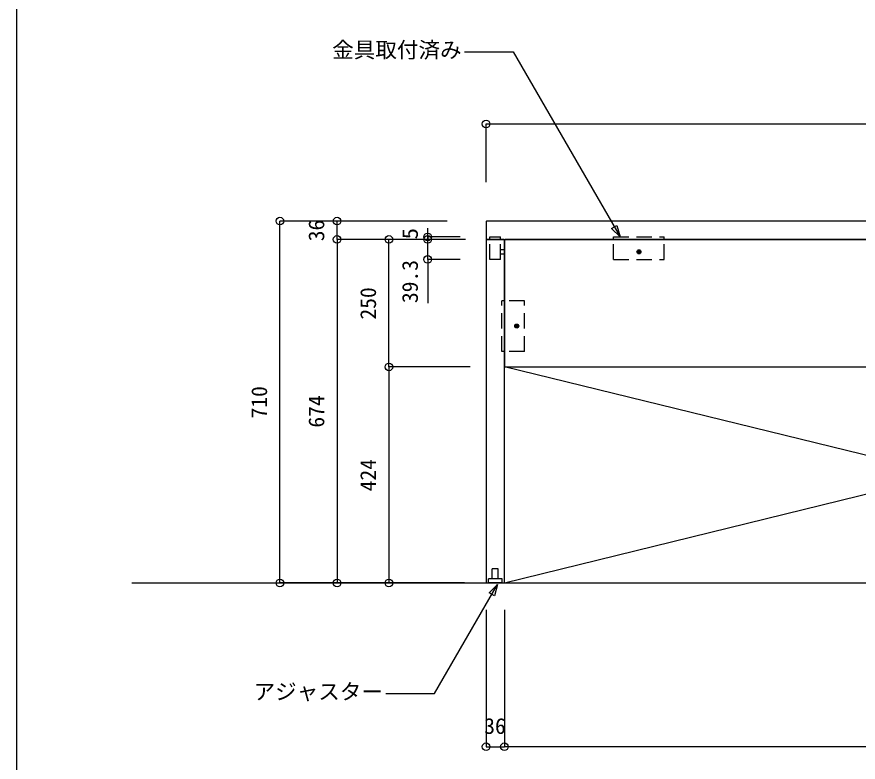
# Model space of a CAD drawing. Units: millimetres, scale not verified. Extents: x -3154 to 3154, y -2231 to 2231.
# Drawn here: x -2962 to -1311, y -1420 to 42 of the extents above; entities that cross this region are included whole.
import ezdxf
from ezdxf.enums import TextEntityAlignment as Align

# ---------------------------------------------------------------- set-up
doc = ezdxf.new("R2010")
doc.units = ezdxf.units.MM
doc.header["$LTSCALE"] = 15
doc.linetypes.add('DASHED2', pattern=[3, 2, -1])
for name, color, linetype in [('0-0', 7, 'Continuous'), ('1-0', 7, 'DASHED2'), ('2-0', 4, 'Continuous'), ('3-0', 7, 'Continuous')]:
    doc.layers.add(name, color=color, linetype=linetype)
doc.styles.add('ＭＳ ゴシック', font='')
doc.styles.get('ＭＳ ゴシック').set_extended_font_data('MS Gothic')

msp = doc.modelspace()

# ---------------------------------------------------------------- hatches: boundary and pattern name
at = {"layer": '1-0'}
for points in [[(-1745.61, -419.03, 1), (-1737.61, -419.03, 1)], [(-1981.31, -568.73, 1), (-1981.31, -560.73, 1)]]:
    msp.add_hatch(color=256, dxfattribs=at).paths.add_polyline_path(points)

# ---------------------------------------------------------------- linework, layer by layer
at = {"layer": '0-0', "color": 2}
msp.add_line((-2962.5, -2062.5), (-2962.5, 2062.5), dxfattribs=at)
at = {"layer": '1-0'}
for p, q in [((-2034.23, -394.73), (-2034.23, -389.73)), ((-2034.23, -389.73), (-2013.03, -389.73)), ((-2034.23, -394.73), (-2013.03, -394.73)), ((-2013.01, -394.73), (-2034.21, -394.73)), ((-2034.21, -434.03), (-2034.21, -394.73)), ((-2013.03, -394.73), (-2013.03, -389.73)), ((-2013.01, -434.03), (-2013.01, -394.73)), ((-1791.21, -394.73), (-1791.21, -389.73)), ((-1791.21, -389.73), (-1692.01, -389.73)), ((-1791.21, -394.73), (-1692.01, -394.73)), ((-1791.21, -434.03), (-1791.21, -394.73)), ((-1791.21, -394.73), (-1692.01, -394.73)), ((-1692.01, -394.73), (-1692.01, -389.73)), ((-1692.01, -434.03), (-1692.01, -394.73)), ((-2005.61, -415.33), (-2013.01, -415.33)), ((-2013.01, -423.33), (-2013.01, -415.33)), ((-2005.61, -423.33), (-2013.01, -423.33)), ((-2005.61, -423.33), (-2005.61, -415.33)), ((-2013.01, -434.03), (-2034.21, -434.03)), ((-1791.21, -434.03), (-1692.01, -434.03)), ((-2005.61, -515.13), (-2010.61, -515.13)), ((-2010.61, -614.33), (-2010.61, -515.13)), ((-2005.61, -614.33), (-2005.61, -515.13)), ((-1966.31, -515.13), (-2005.61, -515.13)), ((-2005.61, -614.33), (-2005.61, -515.13)), ((-1966.31, -614.33), (-1966.31, -515.13)), ((-2005.61, -614.33), (-2010.61, -614.33)), ((-1966.31, -614.33), (-2005.61, -614.33)), ((-2017.61, -1040.73), (-2029.61, -1040.73)), ((-2029.61, -1060.73), (-2029.61, -1040.73)), ((-2017.61, -1060.73), (-2017.61, -1040.73)), ((-2010.11, -1060.73), (-2037.11, -1060.73)), ((-2037.11, -1068.73), (-2037.11, -1060.73)), ((-2010.11, -1068.73), (-2037.11, -1068.73)), ((-2017.61, -1060.73), (-2029.61, -1060.73)), ((-2010.11, -1068.73), (-2010.11, -1060.73))]:
    msp.add_line(p, q, dxfattribs=at)
at = {"layer": '1-0', "linetype": 'Continuous'}
msp.add_line((-2736.67, -1068.73), (2708.77, -1068.73), dxfattribs=at)
at = {"layer": '1-0', "color": 3, "linetype": 'Continuous'}
msp.add_lwpolyline([(-2040.61, -358.73), (-2041.61, -359.73), (-2041.61, -393.73), (-2040.61, -394.73), (-242.61, -394.73), (-241.61, -393.73), (-241.61, -359.73), (-242.61, -358.73)], close=True, dxfattribs=at)
at = {"layer": '1-0', "linetype": 'Continuous'}
for points in [[(-2041.61, -1067.73), (-2040.61, -1068.73), (-2006.61, -1068.73), (-2005.61, -1067.73), (-2005.61, -395.73), (-2006.61, -394.73), (-2040.61, -394.73), (-2041.61, -395.73)], [(-2004.61, -394.73), (-2005.61, -395.73), (-2005.61, -643.73), (-2004.61, -644.73), (-278.61, -644.73), (-277.61, -643.73), (-277.61, -395.73), (-278.61, -394.73)]]:
    msp.add_lwpolyline(points, close=True, dxfattribs=at)
for centre in [(-1741.61, -419.03), (-1981.31, -564.73)]:
    msp.add_circle(centre, 4, dxfattribs=at)
at = {"layer": '2-0'}
for p, q in [((-2041.61, -282.53), (-2041.61, -168.24)), ((-2041.61, -168.24), (-241.61, -168.24)), ((-2117.8, -358.73), (-2446.11, -358.73)), ((-2446.11, -1068.73), (-2446.11, -358.73)), ((-2117.8, -358.73), (-2333.95, -358.73)), ((-2333.95, -394.73), (-2333.95, -358.73)), ((-2117.8, -394.73), (-2333.95, -394.73)), ((-2333.95, -394.73), (-2333.95, -1068.73)), ((-2117.8, -394.73), (-2333.95, -394.73)), ((-2081.8, -394.73), (-2232.34, -394.73)), ((-2232.34, -644.73), (-2232.34, -394.73)), ((-2092.7, -389.73), (-2156.15, -389.73)), ((-2156.15, -389.73), (-2156.15, -394.73)), ((-2099.07, -394.73), (-2156.15, -394.73)), ((-2156.15, -434.03), (-2156.15, -394.73)), ((-2092.67, -434.03), (-2156.15, -434.03)), ((-2156.15, -434.03), (-2156.15, -519.54)), ((-2072.62, -644.73), (-2232.34, -644.73)), ((-2232.34, -644.73), (-2232.34, -1068.73)), ((-2072.62, -644.73), (-2232.34, -644.73)), ((-2117.8, -1068.73), (-2446.11, -1068.73)), ((-2114.3, -1068.73), (-2333.95, -1068.73)), ((-2083.8, -1068.73), (-2232.34, -1068.73)), ((-2041.61, -1121.51), (-2041.61, -1390)), ((-2005.61, -1121.51), (-2005.61, -1390)), ((-2005.61, -1121.51), (-2005.61, -1390)), ((-2041.61, -1390), (-2005.61, -1390)), ((-277.61, -1390), (-2005.61, -1390))]:
    msp.add_line(p, q, dxfattribs=at)
msp.add_lwpolyline([(-2099.07, -394.73), (-2156.15, -394.73), (-2156.15, -372.5)], dxfattribs=at)
for centre in [(-2041.61, -168.24), (-2446.11, -358.73), (-2333.95, -358.73), (-2333.95, -394.73), (-2333.95, -394.73), (-2232.34, -394.73), (-2156.15, -389.73), (-2156.15, -394.73), (-2156.15, -394.73), (-2156.15, -434.03), (-2232.34, -644.73), (-2232.34, -644.73), (-2446.11, -1068.73), (-2333.95, -1068.73), (-2232.34, -1068.73), (-2041.61, -1390), (-2005.61, -1390), (-2005.61, -1390)]:
    msp.add_circle(centre, 7.5, dxfattribs=at)
at = {"layer": '3-0', "color": 3}
for p, q in [((-2005.61, -1068.73), (-277.61, -643.73)), ((-277.61, -1067.73), (-2005.61, -644.73))]:
    msp.add_line(p, q, dxfattribs=at)
for points in [[(-2083.71, -26.39), (-1988.46, -26.39), (-1778.68, -389.73)], [(-2238.09, -1285.47), (-2142.84, -1285.47), (-2019.25, -1071.41)]]:
    msp.add_lwpolyline(points, dxfattribs=at)
for points in [[(-1784.71, -367.22), (-1778.68, -389.73), (-1795.16, -373.25)], [(-2035.73, -1087.88), (-2019.25, -1071.41), (-2025.28, -1093.92)]]:
    msp.add_lwpolyline(points, close=True, dxfattribs=at)

# ---------------------------------------------------------------- texts
at = {"layer": '2-0', "style": 'ＭＳ ゴシック'}
for s, p in [('36', (-2349.82, -398.32)), ('39.3', (-2166.09, -519.54)), ('250', (-2248.21, -551.9)), ('710', (-2461.98, -745.9)), ('674', (-2349.82, -763.9)), ('424', (-2248.21, -888.9))]:
    msp.add_text(s, height=31.04, rotation=90, dxfattribs=at).set_placement(p, align=Align.BOTTOM_LEFT)
at = {"layer": '2-0', "style": 'ＭＳ ゴシック', "width": 1.05}
msp.add_text('5', height=31.04, rotation=90, dxfattribs=at).set_placement((-2166.09, -394.51), align=Align.BOTTOM_LEFT)
at = {"layer": '2-0', "style": 'ＭＳ ゴシック'}
msp.add_text('36', height=31.04, dxfattribs=at).set_placement((-2045.2, -1374.12), align=Align.BOTTOM_LEFT)

# ---------------------------------------------------------------- next in the draw order: wipeouts: each hides what was drawn before it
for points in [[(-2084.9, -5.22), (-2084.9, -47.55), (-2343.55, -47.55), (-2343.55, -5.22)], [(-2497.94, -1306.63), (-2497.94, -1264.3), (-2239.28, -1264.3), (-2239.28, -1306.63)]]:
    msp.add_wipeout(points)

# ---------------------------------------------------------------- next in the draw order: texts
at = {"layer": '3-0', "style": 'ＭＳ ゴシック'}
for s, p in [('金具取付済み', (-2343.55, -47.55)), ('アジャスター', (-2497.94, -1306.63))]:
    msp.add_text(s, height=31.04, dxfattribs=at).set_placement(p, align=Align.BOTTOM_LEFT)

doc.saveas('drawing.dxf')
